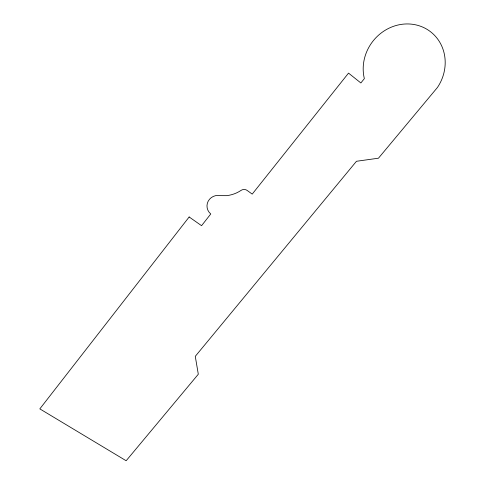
<?xml version="1.0" encoding="UTF-8"?>
<svg xmlns="http://www.w3.org/2000/svg" width="485" height="485" viewBox="0 0 485 485"><rect width="100%" height="100%" fill="white"/><g stroke="black" fill="none" stroke-linecap="round" stroke-linejoin="round"><path stroke-width="0.73" d="M189.156 216.977L39.825 408.879L126.155 460.75L198.304 374.238L195.273 356.342L356.469 161.275L378.464 158.201L437.452 87.464A42.971 39.728 -51.7 0 0 412.05 24.22A42.971 39.728 -51.7 0 0 364.35 78.631L360.864 82.971L348.527 73.114L252.218 194.109L247.174 190.453A5.183 4.959 -10.3 0 0 241.093 190.369A31.731 30.797 -5 0 1 226.598 195.661L215.704 195.625A11.094 10.579 -3.2 0 0 207.325 203.373A11.094 10.579 -3.2 0 0 210.775 213.964L201.566 225.683L189.156 216.977"/></g></svg>
